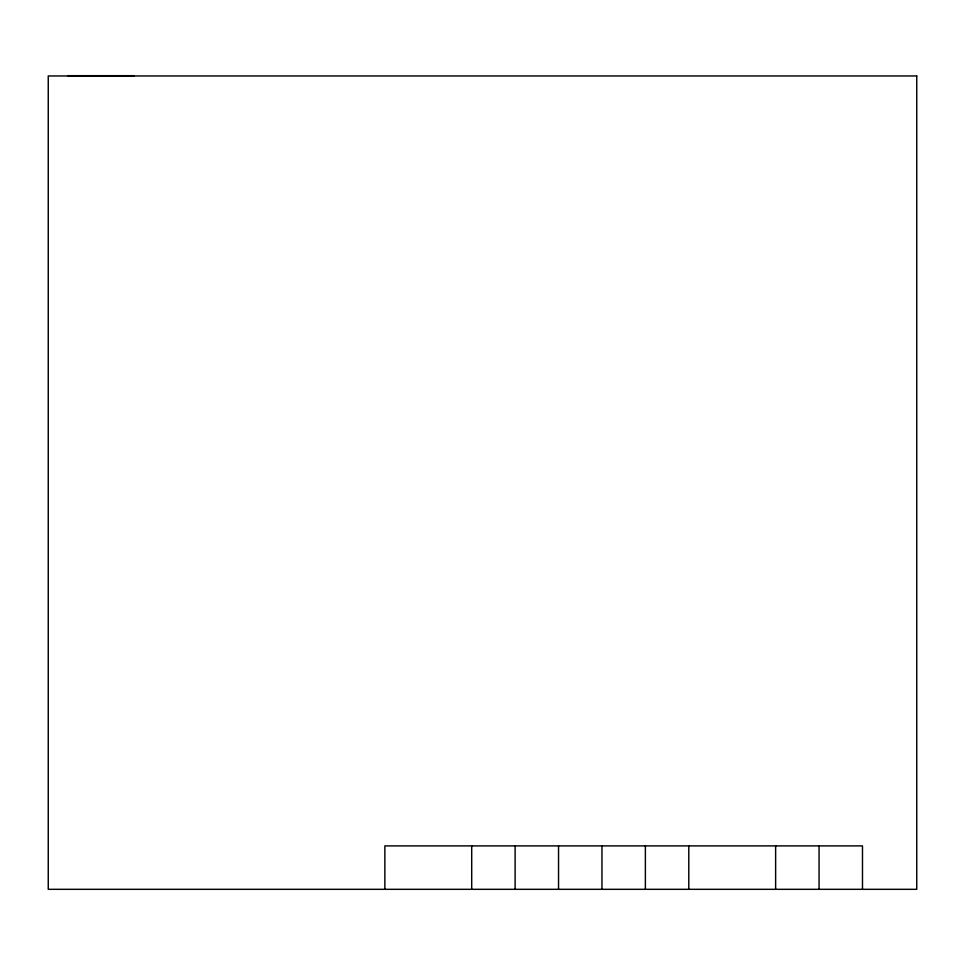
<?xml version="1.0" encoding="UTF-8"?>
<svg xmlns="http://www.w3.org/2000/svg" width="965" height="965" viewBox="0 0 965 965"><rect width="100%" height="100%" fill="white"/><g stroke="black" fill="none" stroke-linecap="round" stroke-linejoin="round"><path stroke-width="1.45" d="M67.779 75.68L134.256 75.68M862.481 889.32L862.481 845.895L384.866 845.895L384.866 889.32M819.056 845.895L819.056 889.32M775.631 845.895L775.631 889.32M688.793 845.895L688.793 889.32M645.38 845.895L645.38 889.32M601.955 845.895L601.955 889.32M558.542 845.895L558.542 889.32M515.117 845.895L515.117 889.32M471.704 845.895L471.704 889.32M916.75 75.958L48.25 75.958L48.25 889.32L916.75 889.32L916.75 75.958"/></g></svg>
